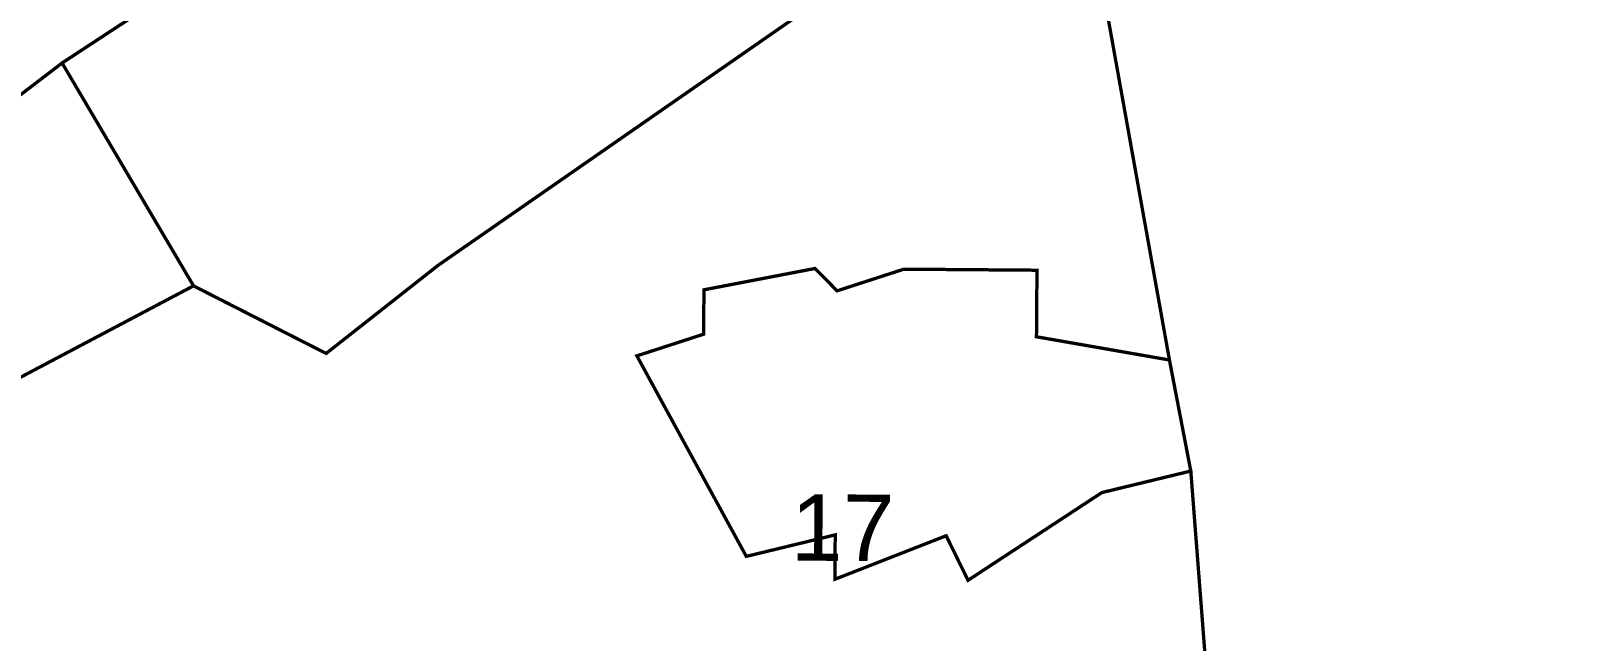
# Model space of a CAD drawing. Header units: metres. Extents: x 326467 to 340077, y 1811030 to 1824953.
# Drawn here: x 329255.1 to 329535.9, y 1812467.6 to 1812578.8 of the extents above; entities that cross this region are included whole.
import ezdxf

# ---------------------------------------------------------------- set-up
doc = ezdxf.new("R2010")
doc.units = ezdxf.units.M
doc.header["$MEASUREMENT"] = 0
doc.layers.add('SURVEY NO.', color=7, linetype='Continuous')
doc.layers.add('SURVEY PLOT BOUNDARY', color=35, linetype='Continuous')
doc.styles.add('PDF Arial', font='arial.ttf')

# ---------------------------------------------------------------- blocks, each defined once
blk = doc.blocks.new('16')
at = {"layer": 'SURVEY PLOT BOUNDARY', "lineweight": 18, "const_width": 0.606}
for points in [[(329525.86, 1812870.1), (329484.85, 1812793.6), (329403.31, 1812705.27), (329383.07, 1812701.39), (329382.98, 1812689.26), (329325.85, 1812620.96), (329301.47, 1812604.98), (329285.18, 1812588.93), (329260.8, 1812572.94), (329224.2, 1812544.92), (329191.76, 1812533.04), (329135.14, 1812529.44), (329082.52, 1812521.76), (328901.15, 1812591.89)], [(329450.89, 1812583.61), (329462.51, 1812518.82), (329438.29, 1812523.05), (329438.38, 1812535.18), (329414.13, 1812535.37), (329401.97, 1812531.42), (329397.96, 1812535.5), (329377.72, 1812531.61), (329377.65, 1812523.52), (329365.5, 1812519.57), (329385.43, 1812483.03), (329401.63, 1812486.95), (329401.57, 1812478.86), (329421.84, 1812486.79), (329425.82, 1812478.67), (329450.2, 1812494.66), (329466.4, 1812498.58), (329481.1, 1812308.43)], [(329231.97, 1812504.43), (329284.74, 1812532.33), (329308.9, 1812520.01), (329329.24, 1812536.03), (329398.33, 1812584.01)]]:
    blk.add_lwpolyline(points, dxfattribs=at)
for points in [[(329528.69, 1812712.39), (329520.54, 1812704.37), (329524.4, 1812680.08), (329442.96, 1812603.88), (329418.67, 1812600.03), (329398.33, 1812584.01), (329329.24, 1812536.03), (329308.9, 1812520.01), (329284.74, 1812532.33), (329260.8, 1812572.94), (329285.18, 1812588.93), (329301.47, 1812604.98), (329325.85, 1812620.96), (329382.98, 1812689.26), (329383.07, 1812701.39), (329403.31, 1812705.27), (329415.22, 1812676.88), (329451.7, 1812688.73), (329447.78, 1812704.93), (329464.04, 1812716.93), (329480.18, 1812712.77), (329516.75, 1812736.74)], [(329589.33, 1812711.92), (329597.32, 1812699.73), (329609.44, 1812699.64), (329617.5, 1812695.53), (329617.56, 1812703.62), (329637.71, 1812695.38), (329645.86, 1812703.4), (329706.4, 1812690.8), (329733.82, 1812577.38), (329761.22, 1812459.91), (329760.37, 1812350.75), (329549.73, 1812295.77), (329481.1, 1812308.43), (329466.4, 1812498.58), (329462.51, 1812518.82), (329450.89, 1812583.61), (329487.42, 1812603.54), (329532.33, 1812659.8), (329560.72, 1812671.71), (329573.06, 1812699.92)], [(329284.74, 1812532.33), (329231.97, 1812504.43), (329175.38, 1812504.87), (329171.27, 1812496.81), (329159.14, 1812496.91), (329159.24, 1812509.03), (329135.01, 1812513.26), (329135.14, 1812529.44), (329191.76, 1812533.04), (329224.2, 1812544.92), (329260.8, 1812572.94)], [(329397.96, 1812535.5), (329401.97, 1812531.42), (329414.13, 1812535.37), (329438.38, 1812535.18), (329438.29, 1812523.05), (329462.51, 1812518.82), (329466.4, 1812498.58), (329450.2, 1812494.66), (329425.82, 1812478.67), (329421.84, 1812486.79), (329401.57, 1812478.86), (329401.63, 1812486.95), (329385.43, 1812483.03), (329365.5, 1812519.57), (329377.65, 1812523.52), (329377.72, 1812531.61)]]:
    blk.add_lwpolyline(points, close=True, dxfattribs=at)
at = {"layer": 'SURVEY NO.', "insert": (329393.51, 1812482.27), "char_height": 12.129, "attachment_point": 7, "rotation": 359.5579, "style": 'PDF Arial'}
blk.add_mtext('17', dxfattribs=at)

msp = doc.modelspace()

# ---------------------------------------------------------------- block references
msp.add_blockref('16', (0, 0))

doc.saveas('drawing.dxf')
